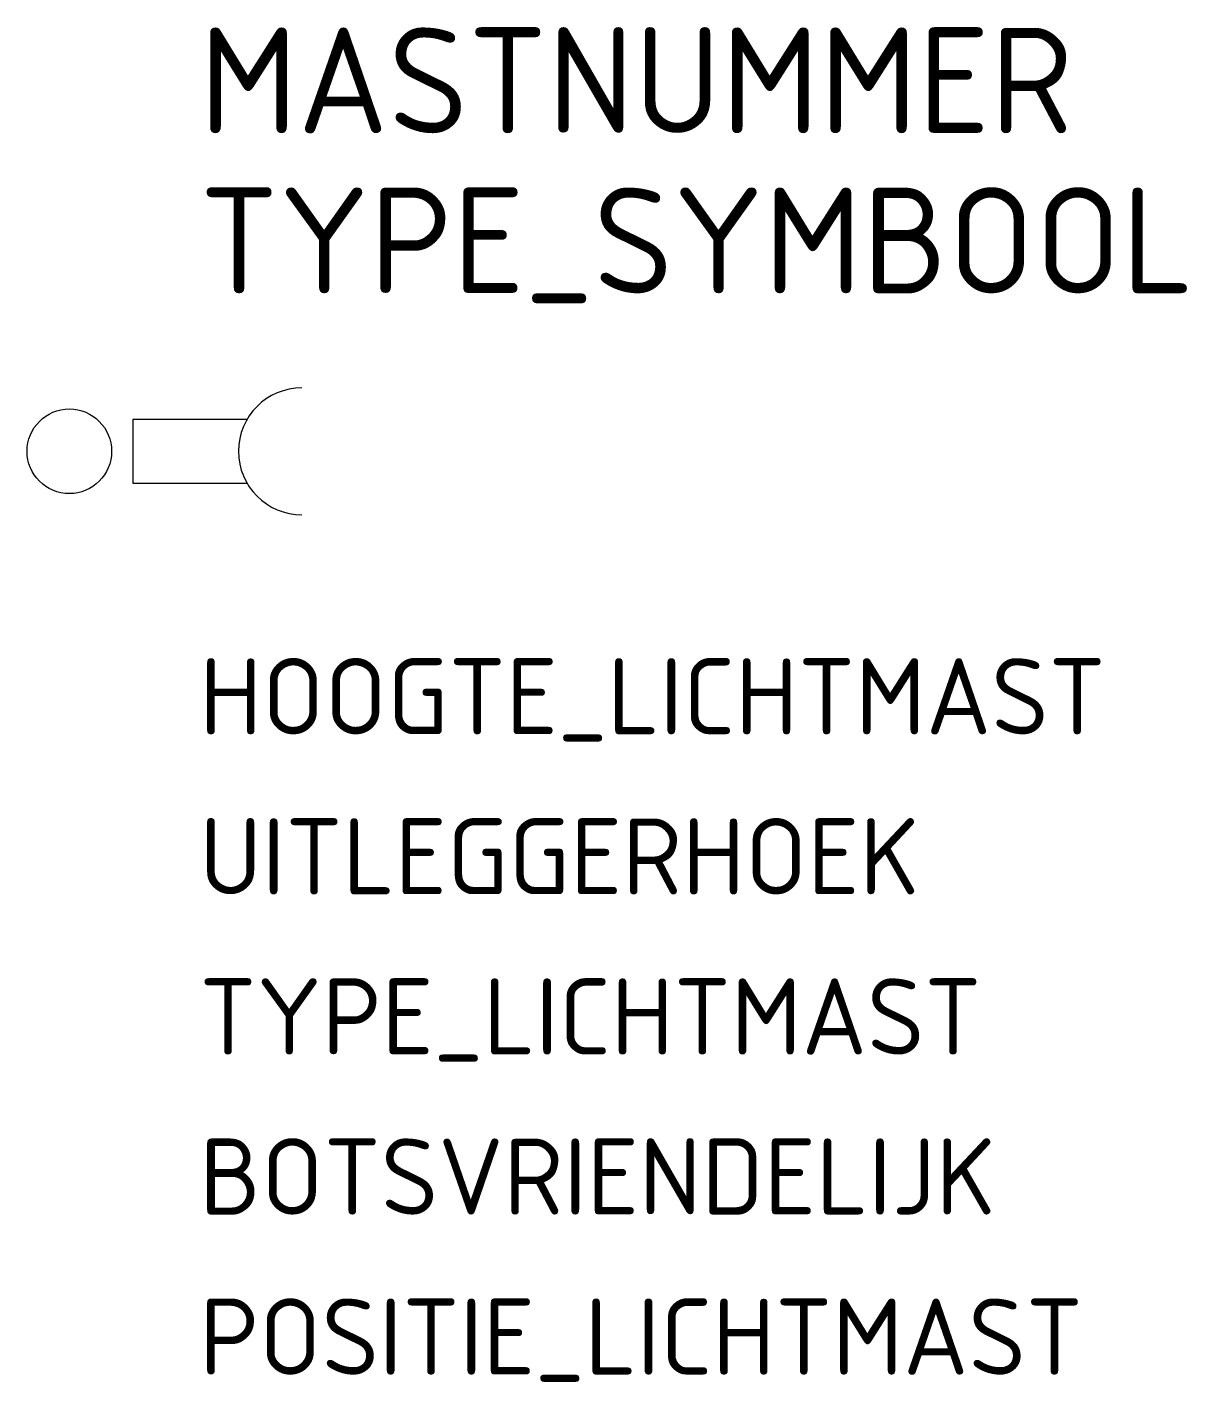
# Model space of a CAD drawing. Extents: x -1 to 26.4, y -22 to 10.
import ezdxf

# ---------------------------------------------------------------- set-up
doc = ezdxf.new("R2010")
doc.units = 0
doc.header["$LTSCALE"] = 10
doc.header["$MEASUREMENT"] = 0
doc.layers.get('0').update_dxf_attribs({"linetype": 'CONTINUOUS'})
doc.layers.add('N-WE-VW-VRI-T18', color=1, linetype='CONTINUOUS', lineweight=18)
doc.layers.add('N-WE-VW-VRI-T25', color=7, linetype='CONTINUOUS', lineweight=25)
doc.styles.add('NLCS-ISO', font='NLCS-ISO.ttf')

msp = doc.modelspace()

# ---------------------------------------------------------------- linework, layer by layer
at = {"color": 0, "linetype": 'ByBlock', "flags": 128}
msp.add_lwpolyline([(4.201, 0.75), (1.5, 0.75), (1.5, -0.75), (4.201, -0.75)], dxfattribs=at)
at = {"color": 0, "linetype": 'ByBlock'}
msp.add_circle((0, 0), 1, dxfattribs=at)
msp.add_arc((5.5, 0), 1.5, 90, 270, dxfattribs=at)

# ---------------------------------------------------------------- texts
at = {"layer": 'N-WE-VW-VRI-T18', "linetype": 'ByBlock', "style": 'NLCS-ISO', "flags": 1}
for tag, p, s in [('HOOGTE_LICHTMAST', (3.075, -6.692), '18m'), ('UITLEGGERHOEK', (3.075, -10.476), '5°'), ('TYPE_LICHTMAST', (3.075, -14.261), 'Enkele PAALTOPMAST'), ('BOTSVRIENDELIJK', (3.075, -18.045), 'Ja'), ('POSITIE_LICHTMAST', (3.075, -21.83), 'Rechts')]:
    msp.add_attdef(tag, p, s, height=1.8, dxfattribs=at)
at = {"layer": 'N-WE-VW-VRI-T25', "linetype": 'ByBlock', "style": 'NLCS-ISO'}
for tag, p, s in [('MASTNUMMER', (3.075, 7.52), ''), ('TYPE_SYMBOOL', (3.075, 3.735), 'MAST INCLUSSIEF DRUKKNOP')]:
    msp.add_attdef(tag, p, s, height=2.5, dxfattribs=at)

doc.saveas('drawing.dxf')
